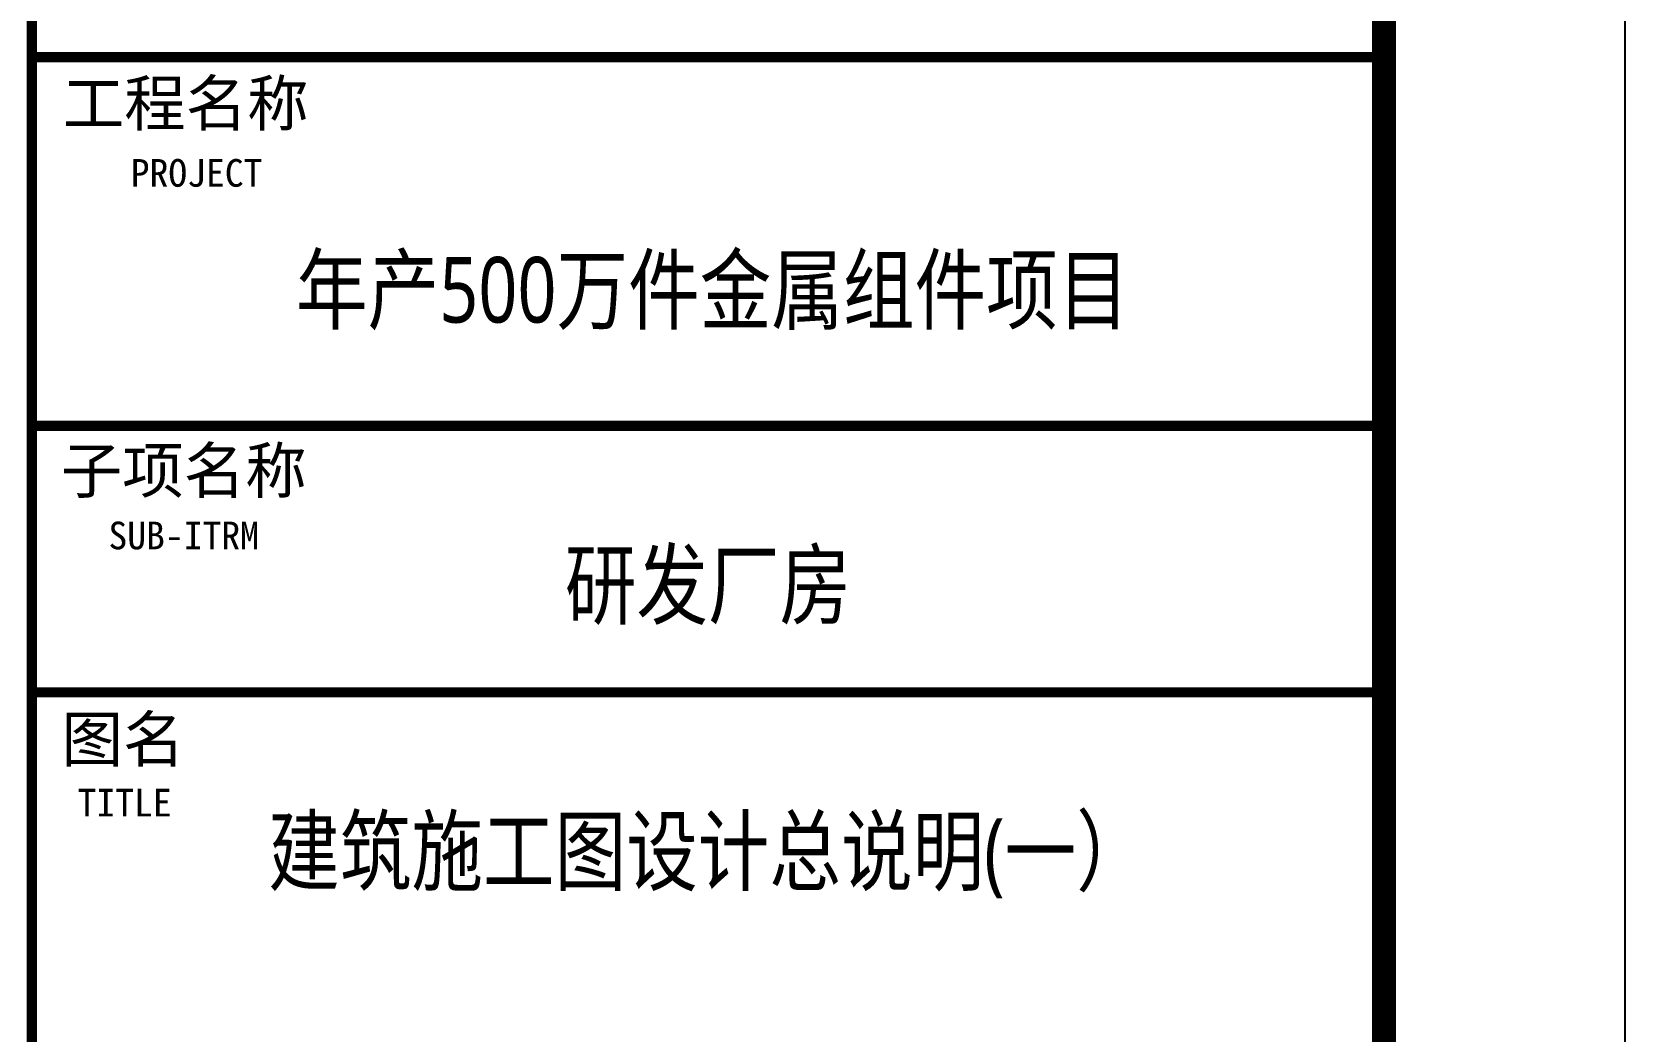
# Model space of a CAD drawing. Extents: x -522490 to 417652, y 450811 to 1108047.
# Drawn here: x 411042 to 417652, y 1033665 to 1037810 of the extents above; entities that cross this region are included whole.
import ezdxf
from ezdxf.enums import TextEntityAlignment as Align

# ---------------------------------------------------------------- set-up
doc = ezdxf.new("R2010")
doc.units = 0
doc.header["$LTSCALE"] = 1000
doc.header["$MEASUREMENT"] = 0
for name, color, linetype in [('46', 7, 'Continuous'), ('PUB_TEXT', 7, 'Continuous'), ('PUB_TITLE', 4, 'Continuous')]:
    doc.layers.add(name, color=color, linetype=linetype)
doc.styles.add('-黑体', font='', dxfattribs={"width": 0.8})
doc.styles.add('TQ', font='')
doc.styles.get('-黑体').set_extended_font_data('Microsoft YaHei')
doc.styles.get('TQ').set_extended_font_data('SimSun')

msp = doc.modelspace()

# ---------------------------------------------------------------- linework, layer by layer
msp.add_lwpolyline([(411042.5, 1057818.7), (416652.5, 1057819), (416652.5, 1017819)])
at = {"layer": 'PUB_TITLE'}
msp.add_lwpolyline([(343352.5, 1016819), (417652.5, 1016819), (417652.5, 1058819), (343352.5, 1058819)], close=True, dxfattribs=at)
at = {"layer": 'PUB_TITLE', "const_width": 100}
msp.add_lwpolyline([(345852.5, 1017819), (416652.5, 1017819), (416652.5, 1057819), (345852.5, 1057819)], close=True, dxfattribs=at)
at = {"layer": 'PUB_TITLE', "lineweight": 40, "const_width": 42.5}
for points in [[(411042.5, 1057818.7), (411042.5, 1017819.2)], [(411042.5, 1037705.9), (416652.5, 1037705.9)], [(411042.5, 1036175.9), (416652.5, 1036175.9)], [(411042.5, 1035070.9), (416652.5, 1035070.9)]]:
    msp.add_lwpolyline(points, dxfattribs=at)
at = {"layer": 'PUB_TITLE', "lineweight": 40}
msp.add_lwpolyline([(411042.5, 1057818.7, 42.5, 42.5, 0), (411042.5, 1017819, 0, 0, 0), (416652.5, 1017819, 0, 0, 0)], format="xyseb", dxfattribs=at)

# ---------------------------------------------------------------- texts
at = {"layer": '46', "linetype": 'Continuous', "style": '-黑体', "width": 0.8}
for s, p in [('年产500万件金属组件项目', (413867, 1036604.4, 0)), ('研发厂房', (413847.6, 1035381.2)), ('建筑施工图设计总说明(一）', (413847.6, 1034276.2))]:
    msp.add_text(s, height=272.22, rotation=359.99644, dxfattribs=at).set_placement(p, align=Align.CENTER)
at = {"layer": 'PUB_TEXT', "attachment_point": 1, "style": 'TQ'}
for s, insert, char_height, width in [('工程名称', (411170.5, 1037607.8), 187, 1111.784), ('PROJECT', (411452.5, 1037282.8), 114.75, 2399.516), ('子项名称', (411162.4, 1036084.7), 187, 1111.784), ('SUB-ITRM', (411360, 1035778.9), 114.75, 2399.516), ('图名', (411165.4, 1034970), 187, 1111.784), ('TITLE', (411232.1, 1034670.5), 114.75, 2399.516)]:
    msp.add_mtext(s, dxfattribs=dict(at, insert=insert, char_height=char_height, width=width))

doc.saveas('drawing.dxf')
